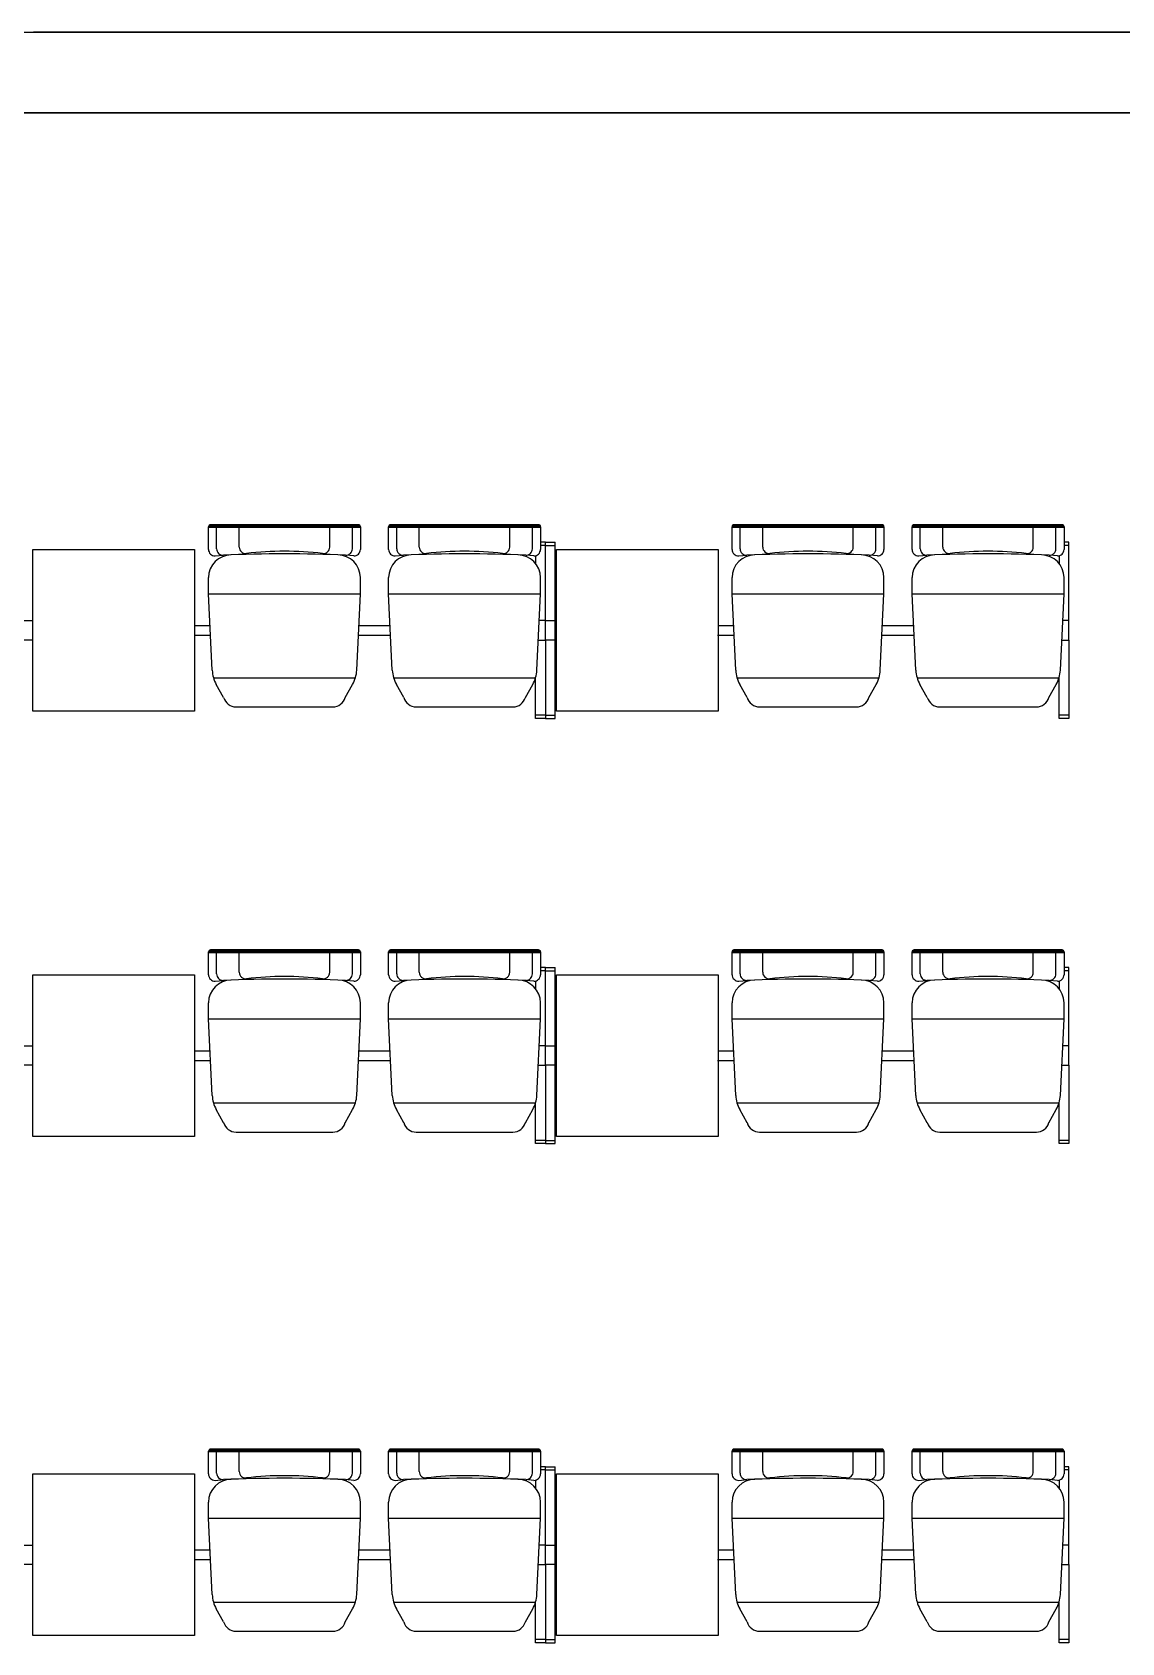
# Model space of a CAD drawing. Header units: inches. Extents: x 478327 to 492265, y -26791 to -22136.
# Drawn here: x 480119.3 to 480271, y -23408.2 to -23183.9 of the extents above; entities that cross this region are included whole.
import ezdxf

# ---------------------------------------------------------------- set-up
doc = ezdxf.new("R2010")
doc.units = ezdxf.units.IN
doc.header["$MEASUREMENT"] = 0
doc.layers.add('I-WALL-FULL', color=5, linetype='Continuous')

msp = doc.modelspace()

# ---------------------------------------------------------------- linework, layer by layer
for p, q in [((479982.873, -23183.889), (480486.511, -23183.889, 2.378)), ((479982.873, -23195.139, 6.93), (480486.511, -23195.139, 6.93))]:
    msp.add_line(p, q)
at = {"linetype": 'Continuous'}
for p, q in [((480143.843, -23255.921, 3.811), (480143.843, -23252.748, 3.811)), ((480144.968, -23255.814, 3.811), (480144.968, -23252.928, 3.811)), ((480148.118, -23255.592, 3.811), (480148.118, -23252.928, 3.811)), ((480160.718, -23255.592, 3.811), (480160.718, -23252.928, 3.811)), ((480163.868, -23255.814, 3.811), (480163.868, -23252.928, 3.811)), ((480164.993, -23252.748, 3.811), (480164.993, -23255.921, 3.811)), ((480168.919, -23255.921, 3.811), (480168.919, -23252.748, 3.811)), ((480170.044, -23255.814, 3.811), (480170.044, -23252.928, 3.811)), ((480173.194, -23255.592, 3.811), (480173.194, -23252.928, 3.811)), ((480185.794, -23255.592, 3.811), (480185.794, -23252.928, 3.811)), ((480188.944, -23255.814, 3.811), (480188.944, -23252.928, 3.811)), ((480190.069, -23252.748, 3.811), (480190.069, -23255.921, 3.811)), ((480216.743, -23255.921, 3.811), (480216.743, -23252.748, 3.811)), ((480217.868, -23255.814, 3.811), (480217.868, -23252.928, 3.811)), ((480221.018, -23255.592, 3.811), (480221.018, -23252.928, 3.811)), ((480233.618, -23255.592, 3.811), (480233.618, -23252.928, 3.811)), ((480236.768, -23255.814, 3.811), (480236.768, -23252.928, 3.811)), ((480237.893, -23252.748, 3.811), (480237.893, -23255.921, 3.811)), ((480241.819, -23255.921, 3.811), (480241.819, -23252.748, 3.811)), ((480242.944, -23255.814, 3.811), (480242.944, -23252.928, 3.811)), ((480246.094, -23255.592, 3.811), (480246.094, -23252.928, 3.811)), ((480258.694, -23255.592, 3.811), (480258.694, -23252.928, 3.811)), ((480261.844, -23255.814, 3.811), (480261.844, -23252.928, 3.811)), ((480262.969, -23252.748, 3.811), (480262.969, -23255.921, 3.811)), ((480144.764, -23256.821, 3.811), (480145.907, -23256.713, 3.811)), ((480164.072, -23256.821, 3.811), (480162.929, -23256.713, 3.811)), ((480169.84, -23256.821, 3.811), (480170.983, -23256.713, 3.811)), ((480189.148, -23256.821, 3.811), (480188.005, -23256.713, 3.811)), ((480217.664, -23256.821, 3.811), (480218.807, -23256.713, 3.811)), ((480236.972, -23256.821, 3.811), (480235.829, -23256.713, 3.811)), ((480242.74, -23256.821, 3.811), (480243.883, -23256.713, 3.811)), ((480262.048, -23256.821, 3.811), (480260.905, -23256.713, 3.811)), ((480143.843, -23262.086, 3.811), (480143.843, -23259.836, 3.811)), ((480164.993, -23262.086, 3.811), (480164.993, -23259.836, 3.811)), ((480168.919, -23262.086, 3.811), (480168.919, -23259.836, 3.811)), ((480190.069, -23262.086, 3.811), (480190.069, -23259.836, 3.811)), ((480216.743, -23262.086, 3.811), (480216.743, -23259.836, 3.811)), ((480237.893, -23262.086, 3.811), (480237.893, -23259.836, 3.811)), ((480241.819, -23262.086, 3.811), (480241.819, -23259.836, 3.811)), ((480262.969, -23262.086, 3.811), (480262.969, -23259.836, 3.811)), ((480143.843, -23262.086, 3.811), (480164.993, -23262.086, 3.811)), ((480144.355, -23272.723, 3.811), (480143.843, -23262.086, 3.811)), ((480164.482, -23272.723, 3.811), (480164.993, -23262.086, 3.811)), ((480168.919, -23262.086, 3.811), (480190.069, -23262.086, 3.811)), ((480169.431, -23272.723, 3.811), (480168.919, -23262.086, 3.811)), ((480189.558, -23272.723, 3.811), (480190.069, -23262.086, 3.811)), ((480216.743, -23262.086, 3.811), (480237.893, -23262.086, 3.811)), ((480217.255, -23272.723, 3.811), (480216.743, -23262.086, 3.811)), ((480237.382, -23272.723, 3.811), (480237.893, -23262.086, 3.811)), ((480241.819, -23262.086, 3.811), (480262.969, -23262.086, 3.811)), ((480242.331, -23272.723, 3.811), (480241.819, -23262.086, 3.811)), ((480262.458, -23272.723, 3.811), (480262.969, -23262.086, 3.811)), ((480144.535, -23273.786, 3.811), (480164.302, -23273.786, 3.811)), ((480145.947, -23276.527, 3.811), (480144.927, -23274.713, 3.811)), ((480162.889, -23276.527, 3.811), (480163.909, -23274.713, 3.811)), ((480169.611, -23273.786, 3.811), (480189.377, -23273.786, 3.811)), ((480171.023, -23276.527, 3.811), (480170.003, -23274.713, 3.811)), ((480187.965, -23276.527, 3.811), (480188.985, -23274.713, 3.811)), ((480217.435, -23273.786, 3.811), (480237.202, -23273.786, 3.811)), ((480218.847, -23276.527, 3.811), (480217.827, -23274.713, 3.811)), ((480235.789, -23276.527, 3.811), (480236.809, -23274.713, 3.811)), ((480242.511, -23273.786, 3.811), (480262.277, -23273.786, 3.811)), ((480243.923, -23276.527, 3.811), (480242.903, -23274.713, 3.811)), ((480260.865, -23276.527, 3.811), (480261.885, -23274.713, 3.811)), ((480147.679, -23277.836, 3.811), (480161.157, -23277.836, 3.811)), ((480172.755, -23277.836, 3.811), (480186.233, -23277.836, 3.811)), ((480220.579, -23277.836, 3.811), (480234.057, -23277.836, 3.811)), ((480245.655, -23277.836, 3.811), (480259.133, -23277.836, 3.811)), ((480143.843, -23315.136, 3.811), (480143.843, -23311.963, 3.811)), ((480144.968, -23315.028, 3.811), (480144.968, -23312.143, 3.811)), ((480148.118, -23314.806, 3.811), (480148.118, -23312.143, 3.811)), ((480160.718, -23314.806, 3.811), (480160.718, -23312.143, 3.811)), ((480163.868, -23315.028, 3.811), (480163.868, -23312.143, 3.811)), ((480164.993, -23311.963, 3.811), (480164.993, -23315.136, 3.811)), ((480168.919, -23315.136, 3.811), (480168.919, -23311.963, 3.811)), ((480170.044, -23315.028, 3.811), (480170.044, -23312.143, 3.811)), ((480173.194, -23314.806, 3.811), (480173.194, -23312.143, 3.811)), ((480185.794, -23314.806, 3.811), (480185.794, -23312.143, 3.811)), ((480188.944, -23315.028, 3.811), (480188.944, -23312.143, 3.811)), ((480190.069, -23311.963, 3.811), (480190.069, -23315.136, 3.811)), ((480216.743, -23315.136, 3.811), (480216.743, -23311.963, 3.811)), ((480217.868, -23315.028, 3.811), (480217.868, -23312.143, 3.811)), ((480221.018, -23314.806, 3.811), (480221.018, -23312.143, 3.811)), ((480233.618, -23314.806, 3.811), (480233.618, -23312.143, 3.811)), ((480236.768, -23315.028, 3.811), (480236.768, -23312.143, 3.811)), ((480237.893, -23311.963, 3.811), (480237.893, -23315.136, 3.811)), ((480241.819, -23315.136, 3.811), (480241.819, -23311.963, 3.811)), ((480242.944, -23315.028, 3.811), (480242.944, -23312.143, 3.811)), ((480246.094, -23314.806, 3.811), (480246.094, -23312.143, 3.811)), ((480258.694, -23314.806, 3.811), (480258.694, -23312.143, 3.811)), ((480261.844, -23315.028, 3.811), (480261.844, -23312.143, 3.811)), ((480262.969, -23311.963, 3.811), (480262.969, -23315.136, 3.811)), ((480144.764, -23316.035, 3.811), (480145.907, -23315.927, 3.811)), ((480164.072, -23316.035, 3.811), (480162.929, -23315.927, 3.811)), ((480169.84, -23316.035, 3.811), (480170.983, -23315.927, 3.811)), ((480189.148, -23316.035, 3.811), (480188.005, -23315.927, 3.811)), ((480217.664, -23316.035, 3.811), (480218.807, -23315.927, 3.811)), ((480236.972, -23316.035, 3.811), (480235.829, -23315.927, 3.811)), ((480242.74, -23316.035, 3.811), (480243.883, -23315.927, 3.811)), ((480262.048, -23316.035, 3.811), (480260.905, -23315.927, 3.811)), ((480143.843, -23321.3, 3.811), (480143.843, -23319.05, 3.811)), ((480164.993, -23321.3, 3.811), (480164.993, -23319.05, 3.811)), ((480168.919, -23321.3, 3.811), (480168.919, -23319.05, 3.811)), ((480190.069, -23321.3, 3.811), (480190.069, -23319.05, 3.811)), ((480216.743, -23321.3, 3.811), (480216.743, -23319.05, 3.811)), ((480237.893, -23321.3, 3.811), (480237.893, -23319.05, 3.811)), ((480241.819, -23321.3, 3.811), (480241.819, -23319.05, 3.811)), ((480262.969, -23321.3, 3.811), (480262.969, -23319.05, 3.811)), ((480143.843, -23321.3, 3.811), (480164.993, -23321.3, 3.811)), ((480144.355, -23331.938, 3.811), (480143.843, -23321.3, 3.811)), ((480164.482, -23331.938, 3.811), (480164.993, -23321.3, 3.811)), ((480168.919, -23321.3, 3.811), (480190.069, -23321.3, 3.811)), ((480169.431, -23331.938, 3.811), (480168.919, -23321.3, 3.811)), ((480189.558, -23331.938, 3.811), (480190.069, -23321.3, 3.811)), ((480216.743, -23321.3, 3.811), (480237.893, -23321.3, 3.811)), ((480217.255, -23331.938, 3.811), (480216.743, -23321.3, 3.811)), ((480237.382, -23331.938, 3.811), (480237.893, -23321.3, 3.811)), ((480241.819, -23321.3, 3.811), (480262.969, -23321.3, 3.811)), ((480242.331, -23331.938, 3.811), (480241.819, -23321.3, 3.811)), ((480262.458, -23331.938, 3.811), (480262.969, -23321.3, 3.811)), ((480144.535, -23333, 3.811), (480164.302, -23333, 3.811)), ((480145.947, -23335.741, 3.811), (480144.927, -23333.928, 3.811)), ((480162.889, -23335.741, 3.811), (480163.909, -23333.928, 3.811)), ((480169.611, -23333, 3.811), (480189.377, -23333, 3.811)), ((480171.023, -23335.741, 3.811), (480170.003, -23333.928, 3.811)), ((480187.965, -23335.741, 3.811), (480188.985, -23333.928, 3.811)), ((480217.435, -23333, 3.811), (480237.202, -23333, 3.811)), ((480218.847, -23335.741, 3.811), (480217.827, -23333.928, 3.811)), ((480235.789, -23335.741, 3.811), (480236.809, -23333.928, 3.811)), ((480242.511, -23333, 3.811), (480262.277, -23333, 3.811)), ((480243.923, -23335.741, 3.811), (480242.903, -23333.928, 3.811)), ((480260.865, -23335.741, 3.811), (480261.885, -23333.928, 3.811)), ((480147.679, -23337.05, 3.811), (480161.157, -23337.05, 3.811)), ((480172.755, -23337.05, 3.811), (480186.233, -23337.05, 3.811)), ((480220.579, -23337.05, 3.811), (480234.057, -23337.05, 3.811)), ((480245.655, -23337.05, 3.811), (480259.133, -23337.05, 3.811)), ((480143.843, -23384.652, 3.811), (480143.843, -23381.479, 3.811)), ((480144.968, -23384.544, 3.811), (480144.968, -23381.659, 3.811)), ((480148.118, -23384.322, 3.811), (480148.118, -23381.659, 3.811)), ((480160.718, -23384.322, 3.811), (480160.718, -23381.659, 3.811)), ((480163.868, -23384.544, 3.811), (480163.868, -23381.659, 3.811)), ((480164.993, -23381.479, 3.811), (480164.993, -23384.652, 3.811)), ((480168.919, -23384.652, 3.811), (480168.919, -23381.479, 3.811)), ((480170.044, -23384.544, 3.811), (480170.044, -23381.659, 3.811)), ((480173.194, -23384.322, 3.811), (480173.194, -23381.659, 3.811)), ((480185.794, -23384.322, 3.811), (480185.794, -23381.659, 3.811)), ((480188.944, -23384.544, 3.811), (480188.944, -23381.659, 3.811)), ((480190.069, -23381.479, 3.811), (480190.069, -23384.652, 3.811)), ((480216.743, -23384.652, 3.811), (480216.743, -23381.479, 3.811)), ((480217.868, -23384.544, 3.811), (480217.868, -23381.659, 3.811)), ((480221.018, -23384.322, 3.811), (480221.018, -23381.659, 3.811)), ((480233.618, -23384.322, 3.811), (480233.618, -23381.659, 3.811)), ((480236.768, -23384.544, 3.811), (480236.768, -23381.659, 3.811)), ((480237.893, -23381.479, 3.811), (480237.893, -23384.652, 3.811)), ((480241.819, -23384.652, 3.811), (480241.819, -23381.479, 3.811)), ((480242.944, -23384.544, 3.811), (480242.944, -23381.659, 3.811)), ((480246.094, -23384.322, 3.811), (480246.094, -23381.659, 3.811)), ((480258.694, -23384.322, 3.811), (480258.694, -23381.659, 3.811)), ((480261.844, -23384.544, 3.811), (480261.844, -23381.659, 3.811)), ((480262.969, -23381.479, 3.811), (480262.969, -23384.652, 3.811)), ((480144.764, -23385.551, 3.811), (480145.907, -23385.443, 3.811)), ((480164.072, -23385.551, 3.811), (480162.929, -23385.443, 3.811)), ((480169.84, -23385.551, 3.811), (480170.983, -23385.443, 3.811)), ((480189.148, -23385.551, 3.811), (480188.005, -23385.443, 3.811)), ((480217.664, -23385.551, 3.811), (480218.807, -23385.443, 3.811)), ((480236.972, -23385.551, 3.811), (480235.829, -23385.443, 3.811)), ((480242.74, -23385.551, 3.811), (480243.883, -23385.443, 3.811)), ((480262.048, -23385.551, 3.811), (480260.905, -23385.443, 3.811)), ((480143.843, -23390.816, 3.811), (480143.843, -23388.566, 3.811)), ((480164.993, -23390.816, 3.811), (480164.993, -23388.566, 3.811)), ((480168.919, -23390.816, 3.811), (480168.919, -23388.566, 3.811)), ((480190.069, -23390.816, 3.811), (480190.069, -23388.566, 3.811)), ((480216.743, -23390.816, 3.811), (480216.743, -23388.566, 3.811)), ((480237.893, -23390.816, 3.811), (480237.893, -23388.566, 3.811)), ((480241.819, -23390.816, 3.811), (480241.819, -23388.566, 3.811)), ((480262.969, -23390.816, 3.811), (480262.969, -23388.566, 3.811)), ((480143.843, -23390.816, 3.811), (480164.993, -23390.816, 3.811)), ((480144.355, -23401.454, 3.811), (480143.843, -23390.816, 3.811)), ((480164.482, -23401.454, 3.811), (480164.993, -23390.816, 3.811)), ((480168.919, -23390.816, 3.811), (480190.069, -23390.816, 3.811)), ((480169.431, -23401.454, 3.811), (480168.919, -23390.816, 3.811)), ((480189.558, -23401.454, 3.811), (480190.069, -23390.816, 3.811)), ((480216.743, -23390.816, 3.811), (480237.893, -23390.816, 3.811)), ((480217.255, -23401.454, 3.811), (480216.743, -23390.816, 3.811)), ((480237.382, -23401.454, 3.811), (480237.893, -23390.816, 3.811)), ((480241.819, -23390.816, 3.811), (480262.969, -23390.816, 3.811)), ((480242.331, -23401.454, 3.811), (480241.819, -23390.816, 3.811)), ((480262.458, -23401.454, 3.811), (480262.969, -23390.816, 3.811)), ((480144.535, -23402.516, 3.811), (480164.302, -23402.516, 3.811)), ((480145.947, -23405.257, 3.811), (480144.927, -23403.444, 3.811)), ((480162.889, -23405.257, 3.811), (480163.909, -23403.444, 3.811)), ((480169.611, -23402.516, 3.811), (480189.377, -23402.516, 3.811)), ((480171.023, -23405.257, 3.811), (480170.003, -23403.444, 3.811)), ((480187.965, -23405.257, 3.811), (480188.985, -23403.444, 3.811)), ((480217.435, -23402.516, 3.811), (480237.202, -23402.516, 3.811)), ((480218.847, -23405.257, 3.811), (480217.827, -23403.444, 3.811)), ((480235.789, -23405.257, 3.811), (480236.809, -23403.444, 3.811)), ((480242.511, -23402.516, 3.811), (480262.277, -23402.516, 3.811)), ((480243.923, -23405.257, 3.811), (480242.903, -23403.444, 3.811)), ((480260.865, -23405.257, 3.811), (480261.885, -23403.444, 3.811)), ((480147.679, -23406.566, 3.811), (480161.157, -23406.566, 3.811)), ((480172.755, -23406.566, 3.811), (480186.233, -23406.566, 3.811)), ((480220.579, -23406.566, 3.811), (480234.057, -23406.566, 3.811)), ((480245.655, -23406.566, 3.811), (480259.133, -23406.566, 3.811))]:
    msp.add_line(p, q, dxfattribs=at)
at = {"color": 7, "linetype": 'Continuous'}
for p, q in [((480164.723, -23252.478, 3.811), (480144.113, -23252.478, 3.811)), ((480189.799, -23252.478, 3.811), (480169.189, -23252.478, 3.811)), ((480237.623, -23252.478, 3.811), (480217.013, -23252.478, 3.811)), ((480262.699, -23252.478, 3.811), (480242.089, -23252.478, 3.811)), ((480117.844, -23265.832, 3.811), (480119.39, -23265.832, 3.811)), ((480141.89, -23266.507, 3.811), (480144.056, -23266.507, 3.811)), ((480164.781, -23266.507, 3.811), (480169.132, -23266.507, 3.811)), ((480190.744, -23265.832, 3.811), (480189.889, -23265.832, 3.811)), ((480190.744, -23268.532, 3.811), (480190.744, -23265.832, 3.811)), ((480190.744, -23265.832, 3.811), (480192.29, -23265.832, 3.811)), ((480190.744, -23268.532, 3.811), (480190.744, -23265.832, 3.811)), ((480214.79, -23266.507, 3.811), (480216.956, -23266.507, 3.811)), ((480237.681, -23266.507, 3.811), (480242.032, -23266.507, 3.811)), ((480263.644, -23265.832, 3.811), (480262.789, -23265.832, 3.811)), ((480263.644, -23268.532, 3.811), (480263.644, -23265.832, 3.811)), ((480119.39, -23268.532, 3.811), (480117.844, -23268.532, 3.811)), ((480141.825, -23267.857, 3.811), (480144.121, -23267.857, 3.811)), ((480164.716, -23267.857, 3.811), (480169.197, -23267.857, 3.811)), ((480189.759, -23268.532, 3.811), (480190.744, -23268.532, 3.811)), ((480192.29, -23268.532, 3.811), (480190.744, -23268.532, 3.811)), ((480214.725, -23267.857, 3.811), (480217.021, -23267.857, 3.811)), ((480237.616, -23267.857, 3.811), (480242.097, -23267.857, 3.811)), ((480262.659, -23268.532, 3.811), (480263.644, -23268.532, 3.811)), ((480164.723, -23311.693, 3.811), (480144.113, -23311.693, 3.811)), ((480189.799, -23311.693, 3.811), (480169.189, -23311.693, 3.811)), ((480237.623, -23311.693, 3.811), (480217.013, -23311.693, 3.811)), ((480262.699, -23311.693, 3.811), (480242.089, -23311.693, 3.811)), ((480117.844, -23325.047, 3.811), (480119.39, -23325.047, 3.811)), ((480190.744, -23325.047, 3.811), (480189.889, -23325.047, 3.811)), ((480190.744, -23327.747, 3.811), (480190.744, -23325.047, 3.811)), ((480190.744, -23325.047, 3.811), (480192.29, -23325.047, 3.811)), ((480190.744, -23327.747, 3.811), (480190.744, -23325.047, 3.811)), ((480263.644, -23325.047, 3.811), (480262.789, -23325.047, 3.811)), ((480263.644, -23327.747, 3.811), (480263.644, -23325.047, 3.811)), ((480141.825, -23327.072, 3.811), (480144.121, -23327.072, 3.811)), ((480141.89, -23325.722, 3.811), (480144.056, -23325.722, 3.811)), ((480164.716, -23327.072, 3.811), (480169.197, -23327.072, 3.811)), ((480164.781, -23325.722, 3.811), (480169.132, -23325.722, 3.811)), ((480214.725, -23327.072, 3.811), (480217.021, -23327.072, 3.811)), ((480214.79, -23325.722, 3.811), (480216.956, -23325.722, 3.811)), ((480237.616, -23327.072, 3.811), (480242.097, -23327.072, 3.811)), ((480237.681, -23325.722, 3.811), (480242.032, -23325.722, 3.811)), ((480119.39, -23327.747, 3.811), (480117.844, -23327.747, 3.811)), ((480189.759, -23327.747, 3.811), (480190.744, -23327.747, 3.811)), ((480192.29, -23327.747, 3.811), (480190.744, -23327.747, 3.811)), ((480262.659, -23327.747, 3.811), (480263.644, -23327.747, 3.811)), ((480164.723, -23381.209, 3.811), (480144.113, -23381.209, 3.811)), ((480189.799, -23381.209, 3.811), (480169.189, -23381.209, 3.811)), ((480237.623, -23381.209, 3.811), (480217.013, -23381.209, 3.811)), ((480262.699, -23381.209, 3.811), (480242.089, -23381.209, 3.811)), ((480117.844, -23394.563, 3.811), (480119.39, -23394.563, 3.811)), ((480190.744, -23394.563, 3.811), (480189.889, -23394.563, 3.811)), ((480190.744, -23397.263, 3.811), (480190.744, -23394.563, 3.811)), ((480190.744, -23394.563, 3.811), (480192.29, -23394.563, 3.811)), ((480190.744, -23397.263, 3.811), (480190.744, -23394.563, 3.811)), ((480263.644, -23394.563, 3.811), (480262.789, -23394.563, 3.811)), ((480263.644, -23397.263, 3.811), (480263.644, -23394.563, 3.811)), ((480141.825, -23396.588, 3.811), (480144.121, -23396.588, 3.811)), ((480141.89, -23395.238, 3.811), (480144.056, -23395.238, 3.811)), ((480164.716, -23396.588, 3.811), (480169.197, -23396.588, 3.811)), ((480164.781, -23395.238, 3.811), (480169.132, -23395.238, 3.811)), ((480214.725, -23396.588, 3.811), (480217.021, -23396.588, 3.811)), ((480214.79, -23395.238, 3.811), (480216.956, -23395.238, 3.811)), ((480237.616, -23396.588, 3.811), (480242.097, -23396.588, 3.811)), ((480237.681, -23395.238, 3.811), (480242.032, -23395.238, 3.811)), ((480119.39, -23397.263, 3.811), (480117.844, -23397.263, 3.811)), ((480189.759, -23397.263, 3.811), (480190.744, -23397.263, 3.811)), ((480192.29, -23397.263, 3.811), (480190.744, -23397.263, 3.811)), ((480262.659, -23397.263, 3.811), (480263.644, -23397.263, 3.811))]:
    msp.add_line(p, q, dxfattribs=at)
at = {"color": 7}
for p, q in [((480190.744, -23254.924, 3.811), (480190.069, -23254.924, 3.811)), ((480190.744, -23255.374, 3.811), (480190.069, -23255.374, 3.811)), ((480190.744, -23265.832, 3.811), (480190.744, -23254.924, 3.811)), ((480190.744, -23265.832, 3.811), (480190.744, -23254.924, 3.811)), ((480190.744, -23254.924, 3.811), (480192.094, -23254.924, 3.811)), ((480190.744, -23255.374, 3.811), (480192.094, -23255.374, 3.811)), ((480192.094, -23279.44, 3.811), (480192.094, -23254.924, 3.811)), ((480263.644, -23254.924, 3.811), (480262.969, -23254.924, 3.811)), ((480263.644, -23255.374, 3.811), (480262.969, -23255.374, 3.811)), ((480263.644, -23265.832, 3.811), (480263.644, -23254.924, 3.811)), ((480189.394, -23256.793, 3.811), (480189.394, -23257.887, 3.811)), ((480262.294, -23256.793, 3.811), (480262.294, -23257.887, 3.811)), ((480190.744, -23268.532, 3.811), (480190.744, -23279.44, 3.811)), ((480190.744, -23268.532, 3.811), (480190.744, -23279.44, 3.811)), ((480263.644, -23268.532, 3.811), (480263.644, -23279.44, 3.811)), ((480189.394, -23279.44, 3.811), (480189.394, -23273.728, 3.811)), ((480262.294, -23279.44, 3.811), (480262.294, -23273.728, 3.811)), ((480190.744, -23278.99, 3.811), (480189.394, -23278.99, 3.811)), ((480190.744, -23279.44, 3.811), (480189.394, -23279.44, 3.811)), ((480190.744, -23278.99, 3.811), (480192.094, -23278.99, 3.811)), ((480190.744, -23279.44, 3.811), (480192.094, -23279.44, 3.811)), ((480263.644, -23278.99, 3.811), (480262.294, -23278.99, 3.811)), ((480263.644, -23279.44, 3.811), (480262.294, -23279.44, 3.811)), ((480189.394, -23316.007, 3.811), (480189.394, -23317.102, 3.811)), ((480190.744, -23314.139, 3.811), (480190.069, -23314.139, 3.811)), ((480190.744, -23314.589, 3.811), (480190.069, -23314.589, 3.811)), ((480190.744, -23325.047, 3.811), (480190.744, -23314.139, 3.811)), ((480190.744, -23325.047, 3.811), (480190.744, -23314.139, 3.811)), ((480190.744, -23314.139, 3.811), (480192.094, -23314.139, 3.811)), ((480190.744, -23314.589, 3.811), (480192.094, -23314.589, 3.811)), ((480192.094, -23338.655, 3.811), (480192.094, -23314.139, 3.811)), ((480262.294, -23316.007, 3.811), (480262.294, -23317.102, 3.811)), ((480263.644, -23314.139, 3.811), (480262.969, -23314.139, 3.811)), ((480263.644, -23314.589, 3.811), (480262.969, -23314.589, 3.811)), ((480263.644, -23325.047, 3.811), (480263.644, -23314.139, 3.811)), ((480190.744, -23327.747, 3.811), (480190.744, -23338.655, 3.811)), ((480190.744, -23327.747, 3.811), (480190.744, -23338.655, 3.811)), ((480263.644, -23327.747, 3.811), (480263.644, -23338.655, 3.811)), ((480189.394, -23338.655, 3.811), (480189.394, -23332.942, 3.811)), ((480262.294, -23338.655, 3.811), (480262.294, -23332.942, 3.811)), ((480190.744, -23338.205, 3.811), (480189.394, -23338.205, 3.811)), ((480190.744, -23338.655, 3.811), (480189.394, -23338.655, 3.811)), ((480190.744, -23338.205, 3.811), (480192.094, -23338.205, 3.811)), ((480190.744, -23338.655, 3.811), (480192.094, -23338.655, 3.811)), ((480263.644, -23338.205, 3.811), (480262.294, -23338.205, 3.811)), ((480263.644, -23338.655, 3.811), (480262.294, -23338.655, 3.811)), ((480189.394, -23385.523, 3.811), (480189.394, -23386.618, 3.811)), ((480190.744, -23383.655, 3.811), (480190.069, -23383.655, 3.811)), ((480190.744, -23384.105, 3.811), (480190.069, -23384.105, 3.811)), ((480190.744, -23394.563, 3.811), (480190.744, -23383.655, 3.811)), ((480190.744, -23394.563, 3.811), (480190.744, -23383.655, 3.811)), ((480190.744, -23383.655, 3.811), (480192.094, -23383.655, 3.811)), ((480190.744, -23384.105, 3.811), (480192.094, -23384.105, 3.811)), ((480192.094, -23408.171, 3.811), (480192.094, -23383.655, 3.811)), ((480262.294, -23385.523, 3.811), (480262.294, -23386.618, 3.811)), ((480263.644, -23383.655, 3.811), (480262.969, -23383.655, 3.811)), ((480263.644, -23384.105, 3.811), (480262.969, -23384.105, 3.811)), ((480263.644, -23394.563, 3.811), (480263.644, -23383.655, 3.811)), ((480190.744, -23397.263, 3.811), (480190.744, -23408.171, 3.811)), ((480190.744, -23397.263, 3.811), (480190.744, -23408.171, 3.811)), ((480263.644, -23397.263, 3.811), (480263.644, -23408.171, 3.811)), ((480189.394, -23408.171, 3.811), (480189.394, -23402.458, 3.811)), ((480262.294, -23408.171, 3.811), (480262.294, -23402.458, 3.811)), ((480190.744, -23407.721, 3.811), (480189.394, -23407.721, 3.811)), ((480190.744, -23408.171, 3.811), (480189.394, -23408.171, 3.811)), ((480190.744, -23407.721, 3.811), (480192.094, -23407.721, 3.811)), ((480190.744, -23408.171, 3.811), (480192.094, -23408.171, 3.811)), ((480263.644, -23407.721, 3.811), (480262.294, -23407.721, 3.811)), ((480263.644, -23408.171, 3.811), (480262.294, -23408.171, 3.811))]:
    msp.add_line(p, q, dxfattribs=at)
at = {"color": 0, "linetype": 'Continuous'}
for p, q in [((480119.39, -23255.932, 3.811), (480141.89, -23255.932, 3.811)), ((480119.39, -23278.432, 3.811), (480119.39, -23255.932, 3.811)), ((480141.89, -23255.932, 3.811), (480141.89, -23278.432, 3.811)), ((480192.29, -23255.932, 3.811), (480214.79, -23255.932, 3.811)), ((480192.29, -23278.432, 3.811), (480192.29, -23255.932, 3.811)), ((480214.79, -23255.932, 3.811), (480214.79, -23278.432, 3.811)), ((480141.89, -23278.432, 3.811), (480119.39, -23278.432, 3.811)), ((480214.79, -23278.432, 3.811), (480192.29, -23278.432, 3.811)), ((480119.39, -23315.147, 3.811), (480141.89, -23315.147, 3.811)), ((480119.39, -23337.647, 3.811), (480119.39, -23315.147, 3.811)), ((480141.89, -23315.147, 3.811), (480141.89, -23337.647, 3.811)), ((480192.29, -23315.147, 3.811), (480214.79, -23315.147, 3.811)), ((480192.29, -23337.647, 3.811), (480192.29, -23315.147, 3.811)), ((480214.79, -23315.147, 3.811), (480214.79, -23337.647, 3.811)), ((480141.89, -23337.647, 3.811), (480119.39, -23337.647, 3.811)), ((480214.79, -23337.647, 3.811), (480192.29, -23337.647, 3.811)), ((480119.39, -23384.663, 3.811), (480141.89, -23384.663, 3.811)), ((480119.39, -23407.163, 3.811), (480119.39, -23384.663, 3.811)), ((480141.89, -23384.663, 3.811), (480141.89, -23407.163, 3.811)), ((480192.29, -23384.663, 3.811), (480214.79, -23384.663, 3.811)), ((480192.29, -23407.163, 3.811), (480192.29, -23384.663, 3.811)), ((480214.79, -23384.663, 3.811), (480214.79, -23407.163, 3.811)), ((480141.89, -23407.163, 3.811), (480119.39, -23407.163, 3.811)), ((480214.79, -23407.163, 3.811), (480192.29, -23407.163, 3.811))]:
    msp.add_line(p, q, dxfattribs=at)
at = {"color": 7, "linetype": 'Continuous', "const_width": 0.45, "elevation": 3.812}
for points in [[(480164.993, -23252.703), (480143.843, -23252.703)], [(480190.069, -23252.703), (480168.919, -23252.703)], [(480237.893, -23252.703), (480216.743, -23252.703)], [(480262.969, -23252.703), (480241.819, -23252.703)], [(480164.993, -23311.918), (480143.843, -23311.918)], [(480190.069, -23311.918), (480168.919, -23311.918)], [(480237.893, -23311.918), (480216.743, -23311.918)], [(480262.969, -23311.918), (480241.819, -23311.918)], [(480164.993, -23381.434), (480143.843, -23381.434)], [(480190.069, -23381.434), (480168.919, -23381.434)], [(480237.893, -23381.434), (480216.743, -23381.434)], [(480262.969, -23381.434), (480241.819, -23381.434)]]:
    msp.add_lwpolyline(points, dxfattribs=at)
at = {"linetype": 'Continuous'}
for centre, radius, start, end in [((480144.113, -23252.748, 3.811), 0.27, 90, 180), ((480164.723, -23252.748, 3.811), 0.27, 0, 90), ((480169.189, -23252.748, 3.811), 0.27, 90, 180), ((480189.799, -23252.748, 3.811), 0.27, 0, 90), ((480217.013, -23252.748, 3.811), 0.27, 90, 180), ((480237.623, -23252.748, 3.811), 0.27, 0, 90), ((480242.089, -23252.748, 3.811), 0.27, 90, 180), ((480262.699, -23252.748, 3.811), 0.27, 0, 90), ((480149.018, -23255.592, 3.811), 0.9, 180, 276.85765), ((480159.818, -23255.592, 3.811), 0.9, 263.14235, 0), ((480174.094, -23255.592, 3.811), 0.9, 180, 276.85765), ((480184.894, -23255.592, 3.811), 0.9, 263.14235, 0), ((480221.918, -23255.592, 3.811), 0.9, 180, 276.85765), ((480232.718, -23255.592, 3.811), 0.9, 263.14235, 0), ((480246.994, -23255.592, 3.811), 0.9, 180, 276.85765), ((480257.794, -23255.592, 3.811), 0.9, 263.14235, 0), ((480144.743, -23255.921, 3.811), 0.9, 180, 271.33537), ((480146.993, -23259.836, 3.811), 3.15, 90, 180), ((480145.868, -23255.814, 3.811), 0.9, 180, 272.48441), ((480154.418, -23452.871, 3.811), 196.343, 87.51559, 92.48441), ((480154.418, -23300.493, 3.811), 44.325, 83.14235, 96.85765), ((480161.843, -23259.836, 3.811), 3.15, 0, 90), ((480162.968, -23255.814, 3.811), 0.9, 267.51559, 0), ((480164.093, -23255.921, 3.811), 0.9, 268.66463, 0), ((480169.819, -23255.921, 3.811), 0.9, 180, 271.33537), ((480172.069, -23259.836, 3.811), 3.15, 90, 180), ((480170.944, -23255.814, 3.811), 0.9, 180, 272.48441), ((480179.494, -23452.871, 3.811), 196.343, 87.51559, 92.48441), ((480179.494, -23300.493, 3.811), 44.325, 83.14235, 96.85765), ((480186.919, -23259.836, 3.811), 3.15, 0, 90), ((480188.044, -23255.814, 3.811), 0.9, 267.51559, 0), ((480189.169, -23255.921, 3.811), 0.9, 268.66463, 0), ((480217.643, -23255.921, 3.811), 0.9, 180, 271.33537), ((480219.893, -23259.836, 3.811), 3.15, 90, 180), ((480218.768, -23255.814, 3.811), 0.9, 180, 272.48441), ((480227.318, -23452.871, 3.811), 196.343, 87.51559, 92.48441), ((480227.318, -23300.493, 3.811), 44.325, 83.14235, 96.85765), ((480234.743, -23259.836, 3.811), 3.15, 0, 90), ((480235.868, -23255.814, 3.811), 0.9, 267.51559, 0), ((480236.993, -23255.921, 3.811), 0.9, 268.66463, 0), ((480242.719, -23255.921, 3.811), 0.9, 180, 271.33537), ((480244.969, -23259.836, 3.811), 3.15, 90, 180), ((480243.844, -23255.814, 3.811), 0.9, 180, 272.48441), ((480252.394, -23452.871, 3.811), 196.343, 87.51559, 92.48441), ((480252.394, -23300.493, 3.811), 44.325, 83.14235, 96.85765), ((480259.819, -23259.836, 3.811), 3.15, 0, 90), ((480260.944, -23255.814, 3.811), 0.9, 267.51559, 0), ((480262.069, -23255.921, 3.811), 0.9, 268.66463, 0), ((480148.849, -23272.507, 3.811), 4.5, 182.75249, 209.35604), ((480159.987, -23272.507, 3.811), 4.5, 330.64396, 357.24751), ((480173.925, -23272.507, 3.811), 4.5, 182.75249, 209.35604), ((480185.063, -23272.507, 3.811), 4.5, 330.64396, 357.24751), ((480221.749, -23272.507, 3.811), 4.5, 182.75249, 209.35604), ((480232.887, -23272.507, 3.811), 4.5, 330.64396, 357.24751), ((480246.825, -23272.507, 3.811), 4.5, 182.75249, 209.35604), ((480257.963, -23272.507, 3.811), 4.5, 330.64396, 357.24751), ((480147.679, -23276.036, 3.811), 1.8, 195.81919, 270), ((480161.157, -23276.036, 3.811), 1.8, 270, 344.18081), ((480172.755, -23276.036, 3.811), 1.8, 195.81919, 270), ((480186.233, -23276.036, 3.811), 1.8, 270, 344.18081), ((480220.579, -23276.036, 3.811), 1.8, 195.81919, 270), ((480234.057, -23276.036, 3.811), 1.8, 270, 344.18081), ((480245.655, -23276.036, 3.811), 1.8, 195.81919, 270), ((480259.133, -23276.036, 3.811), 1.8, 270, 344.18081), ((480144.113, -23311.963, 3.811), 0.27, 90, 180), ((480164.723, -23311.963, 3.811), 0.27, 0, 90), ((480169.189, -23311.963, 3.811), 0.27, 90, 180), ((480189.799, -23311.963, 3.811), 0.27, 0, 90), ((480217.013, -23311.963, 3.811), 0.27, 90, 180), ((480237.623, -23311.963, 3.811), 0.27, 0, 90), ((480242.089, -23311.963, 3.811), 0.27, 90, 180), ((480262.699, -23311.963, 3.811), 0.27, 0, 90), ((480144.743, -23315.136, 3.811), 0.9, 180, 271.33537), ((480146.993, -23319.05, 3.811), 3.15, 90, 180), ((480145.868, -23315.028, 3.811), 0.9, 180, 272.48441), ((480154.418, -23512.086, 3.811), 196.343, 87.51559, 92.48441), ((480149.018, -23314.806, 3.811), 0.9, 180, 276.85765), ((480154.418, -23359.708, 3.811), 44.325, 83.14235, 96.85765), ((480159.818, -23314.806, 3.811), 0.9, 263.14235, 0), ((480161.843, -23319.05, 3.811), 3.15, 0, 90), ((480162.968, -23315.028, 3.811), 0.9, 267.51559, 0), ((480164.093, -23315.136, 3.811), 0.9, 268.66463, 0), ((480169.819, -23315.136, 3.811), 0.9, 180, 271.33537), ((480172.069, -23319.05, 3.811), 3.15, 90, 180), ((480170.944, -23315.028, 3.811), 0.9, 180, 272.48441), ((480179.494, -23512.086, 3.811), 196.343, 87.51559, 92.48441), ((480174.094, -23314.806, 3.811), 0.9, 180, 276.85765), ((480179.494, -23359.708, 3.811), 44.325, 83.14235, 96.85765), ((480184.894, -23314.806, 3.811), 0.9, 263.14235, 0), ((480186.919, -23319.05, 3.811), 3.15, 0, 90), ((480188.044, -23315.028, 3.811), 0.9, 267.51559, 0), ((480189.169, -23315.136, 3.811), 0.9, 268.66463, 0), ((480217.643, -23315.136, 3.811), 0.9, 180, 271.33537), ((480219.893, -23319.05, 3.811), 3.15, 90, 180), ((480218.768, -23315.028, 3.811), 0.9, 180, 272.48441), ((480227.318, -23512.086, 3.811), 196.343, 87.51559, 92.48441), ((480221.918, -23314.806, 3.811), 0.9, 180, 276.85765), ((480227.318, -23359.708, 3.811), 44.325, 83.14235, 96.85765), ((480232.718, -23314.806, 3.811), 0.9, 263.14235, 0), ((480234.743, -23319.05, 3.811), 3.15, 0, 90), ((480235.868, -23315.028, 3.811), 0.9, 267.51559, 0), ((480236.993, -23315.136, 3.811), 0.9, 268.66463, 0), ((480242.719, -23315.136, 3.811), 0.9, 180, 271.33537), ((480244.969, -23319.05, 3.811), 3.15, 90, 180), ((480243.844, -23315.028, 3.811), 0.9, 180, 272.48441), ((480252.394, -23512.086, 3.811), 196.343, 87.51559, 92.48441), ((480246.994, -23314.806, 3.811), 0.9, 180, 276.85765), ((480252.394, -23359.708, 3.811), 44.325, 83.14235, 96.85765), ((480257.794, -23314.806, 3.811), 0.9, 263.14235, 0), ((480259.819, -23319.05, 3.811), 3.15, 0, 90), ((480260.944, -23315.028, 3.811), 0.9, 267.51559, 0), ((480262.069, -23315.136, 3.811), 0.9, 268.66463, 0), ((480148.849, -23331.722, 3.811), 4.5, 182.75249, 209.35604), ((480159.987, -23331.722, 3.811), 4.5, 330.64396, 357.24751), ((480173.925, -23331.722, 3.811), 4.5, 182.75249, 209.35604), ((480185.063, -23331.722, 3.811), 4.5, 330.64396, 357.24751), ((480221.749, -23331.722, 3.811), 4.5, 182.75249, 209.35604), ((480232.887, -23331.722, 3.811), 4.5, 330.64396, 357.24751), ((480246.825, -23331.722, 3.811), 4.5, 182.75249, 209.35604), ((480257.963, -23331.722, 3.811), 4.5, 330.64396, 357.24751), ((480147.679, -23335.25, 3.811), 1.8, 195.81919, 270), ((480161.157, -23335.25, 3.811), 1.8, 270, 344.18081), ((480172.755, -23335.25, 3.811), 1.8, 195.81919, 270), ((480186.233, -23335.25, 3.811), 1.8, 270, 344.18081), ((480220.579, -23335.25, 3.811), 1.8, 195.81919, 270), ((480234.057, -23335.25, 3.811), 1.8, 270, 344.18081), ((480245.655, -23335.25, 3.811), 1.8, 195.81919, 270), ((480259.133, -23335.25, 3.811), 1.8, 270, 344.18081), ((480144.113, -23381.479, 3.811), 0.27, 90, 180), ((480164.723, -23381.479, 3.811), 0.27, 0, 90), ((480169.189, -23381.479, 3.811), 0.27, 90, 180), ((480189.799, -23381.479, 3.811), 0.27, 0, 90), ((480217.013, -23381.479, 3.811), 0.27, 90, 180), ((480237.623, -23381.479, 3.811), 0.27, 0, 90), ((480242.089, -23381.479, 3.811), 0.27, 90, 180), ((480262.699, -23381.479, 3.811), 0.27, 0, 90), ((480144.743, -23384.652, 3.811), 0.9, 180, 271.33537), ((480146.993, -23388.566, 3.811), 3.15, 90, 180), ((480145.868, -23384.544, 3.811), 0.9, 180, 272.48441), ((480154.418, -23581.602, 3.811), 196.343, 87.51559, 92.48441), ((480149.018, -23384.322, 3.811), 0.9, 180, 276.85765), ((480154.418, -23429.224, 3.811), 44.325, 83.14235, 96.85765), ((480159.818, -23384.322, 3.811), 0.9, 263.14235, 0), ((480161.843, -23388.566, 3.811), 3.15, 0, 90), ((480162.968, -23384.544, 3.811), 0.9, 267.51559, 0), ((480164.093, -23384.652, 3.811), 0.9, 268.66463, 0), ((480169.819, -23384.652, 3.811), 0.9, 180, 271.33537), ((480172.069, -23388.566, 3.811), 3.15, 90, 180), ((480170.944, -23384.544, 3.811), 0.9, 180, 272.48441), ((480179.494, -23581.602, 3.811), 196.343, 87.51559, 92.48441), ((480174.094, -23384.322, 3.811), 0.9, 180, 276.85765), ((480179.494, -23429.224, 3.811), 44.325, 83.14235, 96.85765), ((480184.894, -23384.322, 3.811), 0.9, 263.14235, 0), ((480186.919, -23388.566, 3.811), 3.15, 0, 90), ((480188.044, -23384.544, 3.811), 0.9, 267.51559, 0), ((480189.169, -23384.652, 3.811), 0.9, 268.66463, 0), ((480217.643, -23384.652, 3.811), 0.9, 180, 271.33537), ((480219.893, -23388.566, 3.811), 3.15, 90, 180), ((480218.768, -23384.544, 3.811), 0.9, 180, 272.48441), ((480227.318, -23581.602, 3.811), 196.343, 87.51559, 92.48441), ((480221.918, -23384.322, 3.811), 0.9, 180, 276.85765), ((480227.318, -23429.224, 3.811), 44.325, 83.14235, 96.85765), ((480232.718, -23384.322, 3.811), 0.9, 263.14235, 0), ((480234.743, -23388.566, 3.811), 3.15, 0, 90), ((480235.868, -23384.544, 3.811), 0.9, 267.51559, 0), ((480236.993, -23384.652, 3.811), 0.9, 268.66463, 0), ((480242.719, -23384.652, 3.811), 0.9, 180, 271.33537), ((480244.969, -23388.566, 3.811), 3.15, 90, 180), ((480243.844, -23384.544, 3.811), 0.9, 180, 272.48441), ((480252.394, -23581.602, 3.811), 196.343, 87.51559, 92.48441), ((480246.994, -23384.322, 3.811), 0.9, 180, 276.85765), ((480252.394, -23429.224, 3.811), 44.325, 83.14235, 96.85765), ((480257.794, -23384.322, 3.811), 0.9, 263.14235, 0), ((480259.819, -23388.566, 3.811), 3.15, 0, 90), ((480260.944, -23384.544, 3.811), 0.9, 267.51559, 0), ((480262.069, -23384.652, 3.811), 0.9, 268.66463, 0), ((480148.849, -23401.238, 3.811), 4.5, 182.75249, 209.35604), ((480159.987, -23401.238, 3.811), 4.5, 330.64396, 357.24751), ((480173.925, -23401.238, 3.811), 4.5, 182.75249, 209.35604), ((480185.063, -23401.238, 3.811), 4.5, 330.64396, 357.24751), ((480221.749, -23401.238, 3.811), 4.5, 182.75249, 209.35604), ((480232.887, -23401.238, 3.811), 4.5, 330.64396, 357.24751), ((480246.825, -23401.238, 3.811), 4.5, 182.75249, 209.35604), ((480257.963, -23401.238, 3.811), 4.5, 330.64396, 357.24751), ((480147.679, -23404.766, 3.811), 1.8, 195.81919, 270), ((480161.157, -23404.766, 3.811), 1.8, 270, 344.18081), ((480172.755, -23404.766, 3.811), 1.8, 195.81919, 270), ((480186.233, -23404.766, 3.811), 1.8, 270, 344.18081), ((480220.579, -23404.766, 3.811), 1.8, 195.81919, 270), ((480234.057, -23404.766, 3.811), 1.8, 270, 344.18081), ((480245.655, -23404.766, 3.811), 1.8, 195.81919, 270), ((480259.133, -23404.766, 3.811), 1.8, 270, 344.18081)]:
    msp.add_arc(centre, radius, start, end, dxfattribs=at)
at = {"layer": 'I-WALL-FULL'}
for p, q in [((480486.511, -23183.889, 6.93), (480119.49, -23183.889, 6.93)), ((480490.368, -23195.139, 6.93), (479982.873, -23195.139, 6.93))]:
    msp.add_line(p, q, dxfattribs=at)

doc.saveas('drawing.dxf')
